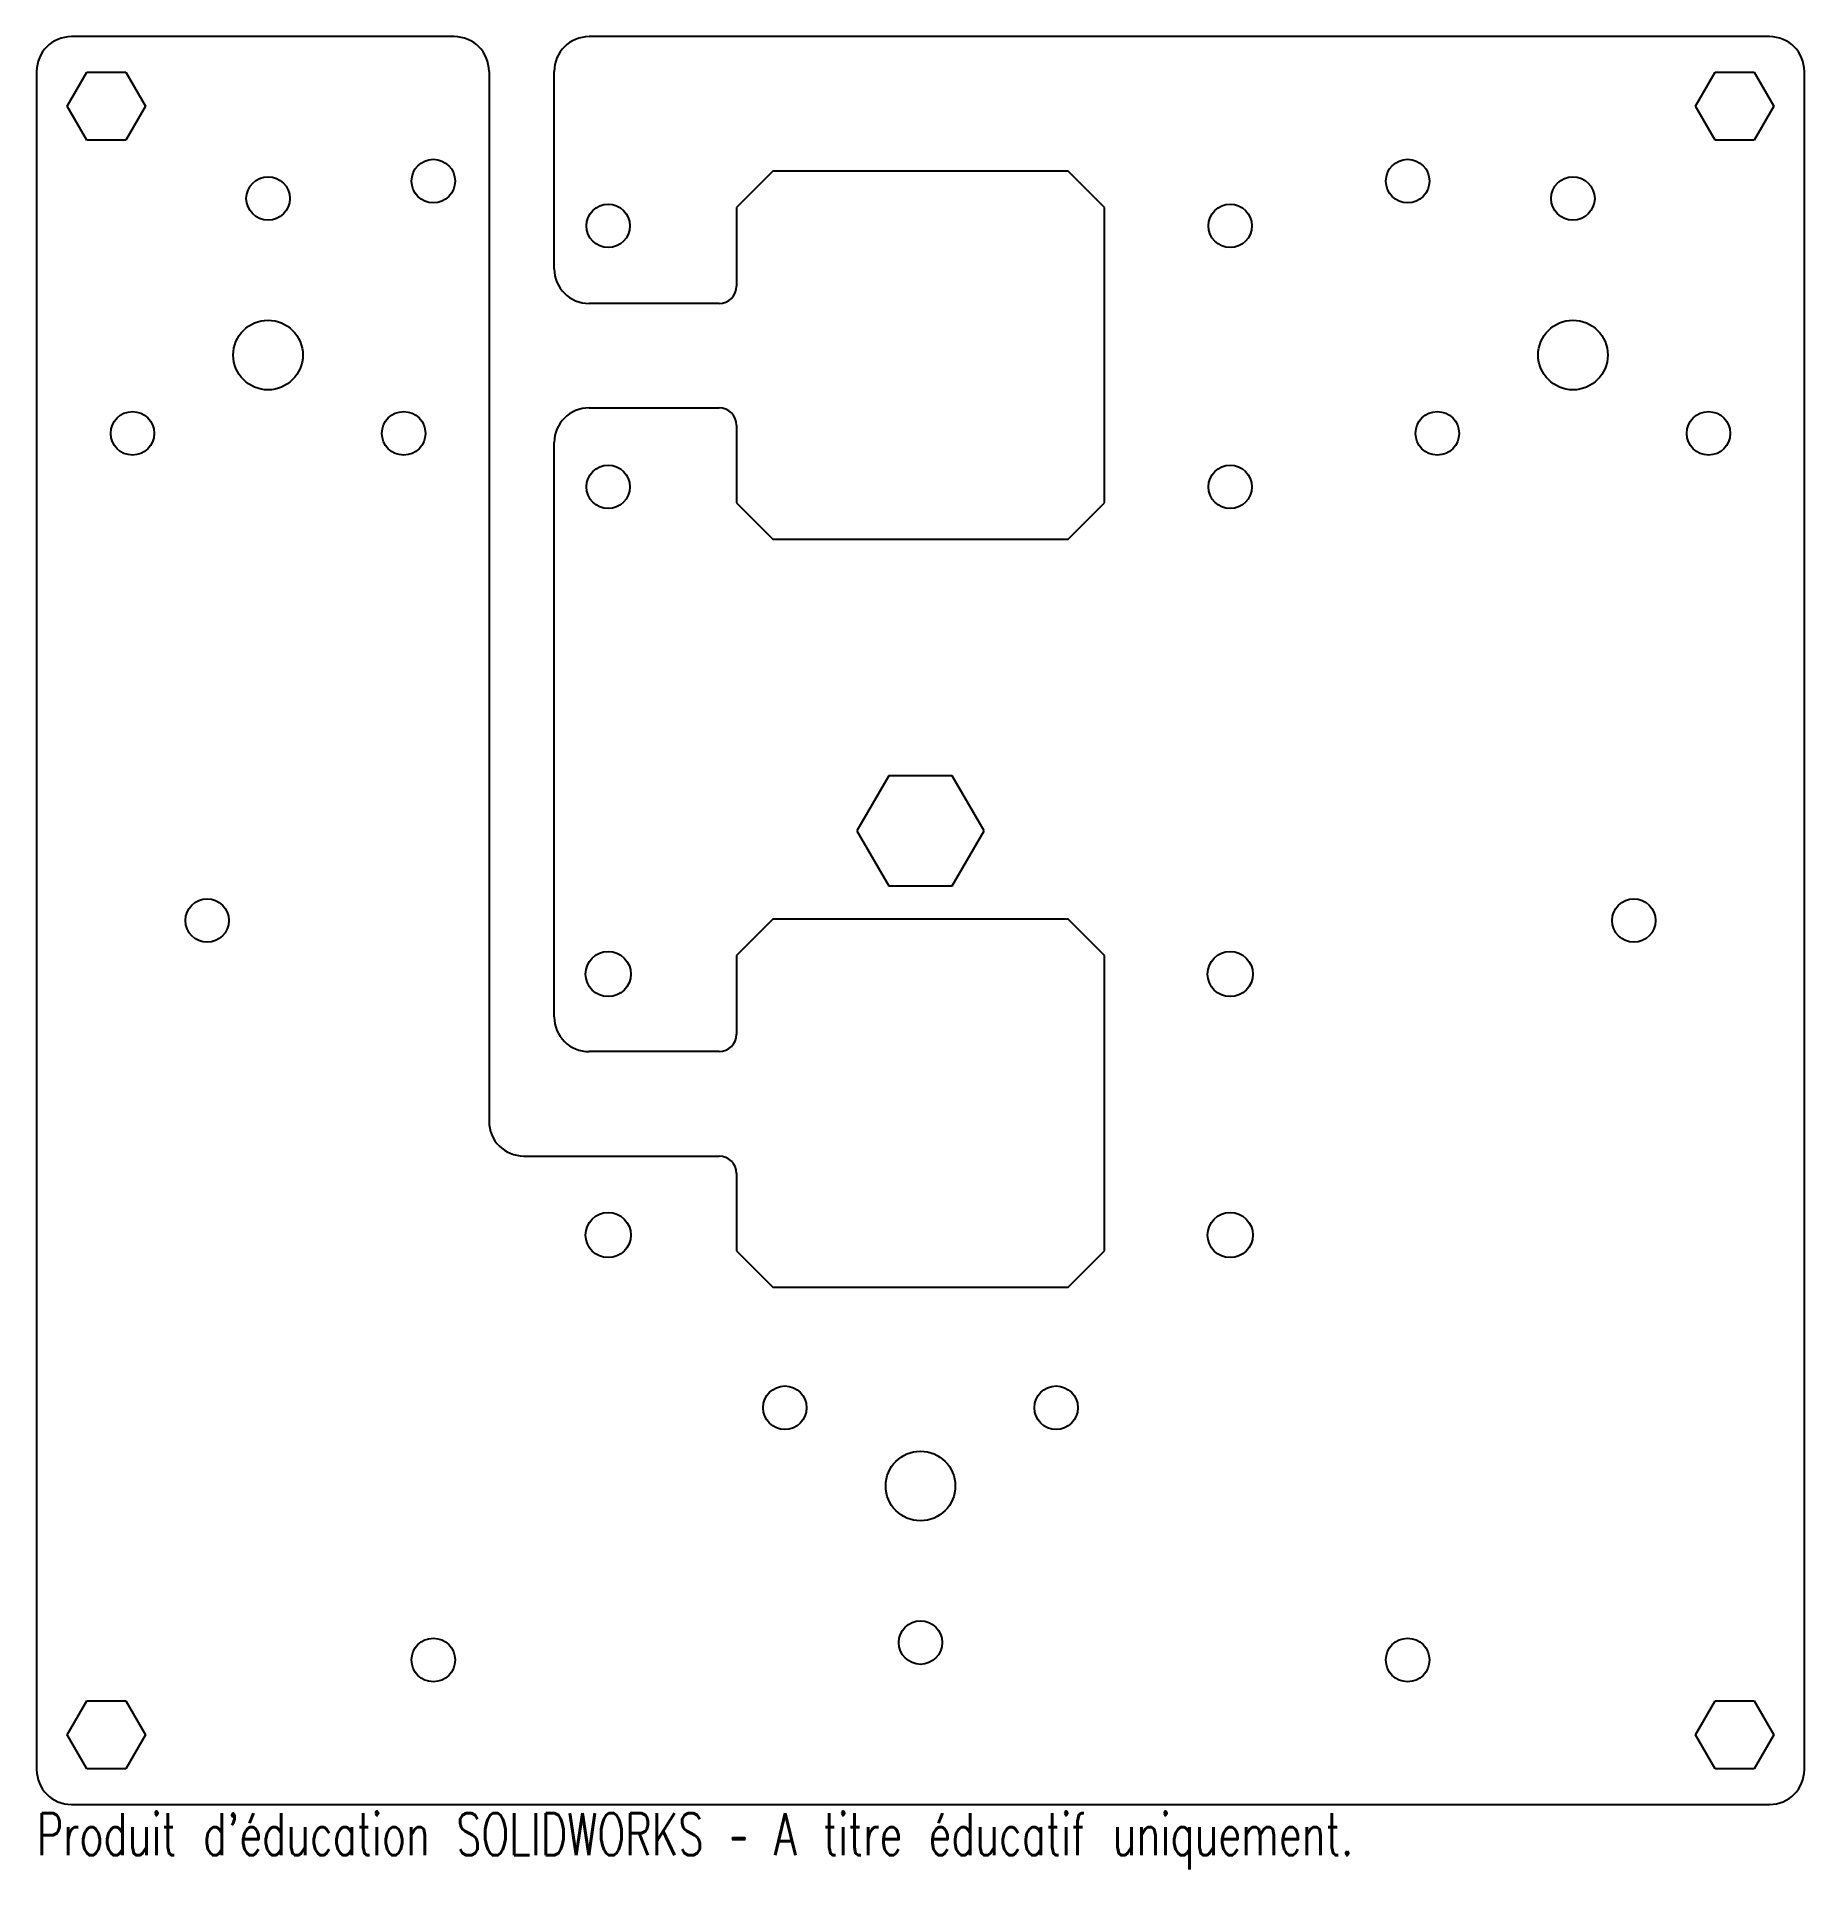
# Model space of a CAD drawing. Header units: millimetres. Extents: x -102 to 102, y -109 to 102.
import ezdxf

# ---------------------------------------------------------------- set-up
doc = ezdxf.new("R2010")
doc.units = ezdxf.units.MM
doc.styles.add('SLDTEXTSTYLE0', font='TXT', dxfattribs={"width": 0.7, "bigfont": 'bigfont'})

msp = doc.modelspace()

# ---------------------------------------------------------------- linework, layer by layer
at = {"color": 7, "linetype": 'Continuous', "lineweight": 25}
for p, q in [((-53.6, 101.6), (-97.6, 101.6)), ((97.6, 101.6), (-38.1, 101.6)), ((-101.6, 97.6), (-101.6, -97.6)), ((-98.1, 93.6), (-95.85, 97.5)), ((-95.85, 97.5), (-91.35, 97.5)), ((-91.35, 97.5), (-89.1, 93.6)), ((-49.6, 97.6), (-49.6, -23.07)), ((-42.1, 74.93), (-42.1, 97.6)), ((89.1, 93.6), (91.35, 97.5)), ((91.35, 97.5), (95.85, 97.5)), ((95.85, 97.5), (98.1, 93.6)), ((101.6, -97.6), (101.6, 97.6)), ((-95.85, 89.7), (-98.1, 93.6)), ((-89.1, 93.6), (-91.35, 89.7)), ((91.35, 89.7), (89.1, 93.6)), ((98.1, 93.6), (95.85, 89.7)), ((-91.35, 89.7), (-95.85, 89.7)), ((95.85, 89.7), (91.35, 89.7)), ((-16.98, 86.15), (-21.15, 81.98)), ((16.98, 86.15), (-16.98, 86.15)), ((21.15, 81.98), (16.98, 86.15)), ((-21.15, 81.98), (-21.15, 72.93)), ((21.15, 48.02), (21.15, 81.98)), ((-23.15, 70.93), (-38.1, 70.93)), ((-38.1, 58.93), (-23.15, 58.93)), ((-21.15, 56.93), (-21.15, 48.02)), ((-42.1, -11.07), (-42.1, 54.93)), ((-21.15, 48.02), (-16.98, 43.85)), ((16.98, 43.85), (21.15, 48.02)), ((-16.98, 43.85), (16.98, 43.85)), ((-3.65, 16.65), (-7.3, 10.32)), ((3.65, 16.65), (-3.65, 16.65)), ((7.3, 10.32), (3.65, 16.65)), ((-7.3, 10.32), (-3.65, 4)), ((3.65, 4), (7.3, 10.32)), ((-3.65, 4), (3.65, 4)), ((-16.98, 0.15), (-21.15, -4.02)), ((16.98, 0.15), (-16.98, 0.15)), ((21.15, -4.02), (16.98, 0.15)), ((-21.15, -4.02), (-21.15, -13.07)), ((21.15, -37.98), (21.15, -4.02)), ((-23.15, -15.07), (-38.1, -15.07)), ((-45.6, -27.07), (-23.15, -27.07)), ((-21.15, -29.07), (-21.15, -37.98)), ((-21.15, -37.98), (-16.98, -42.15)), ((16.98, -42.15), (21.15, -37.98)), ((-16.98, -42.15), (16.98, -42.15)), ((-98.1, -93.6), (-95.85, -89.7)), ((-95.85, -89.7), (-91.35, -89.7)), ((-91.35, -89.7), (-89.1, -93.6)), ((89.1, -93.6), (91.35, -89.7)), ((91.35, -89.7), (95.85, -89.7)), ((95.85, -89.7), (98.1, -93.6)), ((-95.85, -97.5), (-98.1, -93.6)), ((-89.1, -93.6), (-91.35, -97.5)), ((91.35, -97.5), (89.1, -93.6)), ((98.1, -93.6), (95.85, -97.5)), ((-91.35, -97.5), (-95.85, -97.5)), ((95.85, -97.5), (91.35, -97.5)), ((-97.6, -101.6), (97.6, -101.6))]:
    msp.add_line(p, q, dxfattribs=at)
for centre, radius in [((-56, 85), 2.5), ((56, 85), 2.5), ((-75, 83), 2.5), ((75, 83), 2.5), ((-35.9, 79.85), 2.5), ((35.6, 79.85), 2.5), ((-75, 65), 4), ((75, 65), 4), ((-90.59, 56), 2.5), ((-59.41, 56), 2.5), ((59.41, 56), 2.5), ((90.59, 56), 2.5), ((-35.9, 49.85), 2.5), ((35.6, 49.85), 2.5), ((-82, 0), 2.5), ((82, 0), 2.5), ((-35.9, -6.15), 2.6), ((35.6, -6.15), 2.6), ((-35.9, -36.15), 2.6), ((35.6, -36.15), 2.6), ((-15.59, -56), 2.5), ((15.59, -56), 2.5), ((0, -65), 4), ((0, -83), 2.5), ((-56, -85), 2.5), ((56, -85), 2.5)]:
    msp.add_circle(centre, radius, dxfattribs=at)
for centre, radius, start, end in [((-97.6, 97.6), 4, 90, 180), ((-53.6, 97.6), 4, 0, 90), ((-38.1, 97.6), 4, 90, 180), ((97.6, 97.6), 4, 0, 90), ((-38.1, 74.93), 4, 180, 270), ((-23.15, 72.93), 2, 270, 0), ((-38.1, 54.93), 4, 90, 180), ((-23.15, 56.93), 2, 0, 90), ((-38.1, -11.07), 4, 180, 270), ((-23.15, -13.07), 2, 270, 0), ((-45.6, -23.07), 4, 180, 270), ((-23.15, -29.07), 2, 0, 90), ((-97.6, -97.6), 4, 180, 270), ((97.6, -97.6), 4, 270, 0)]:
    msp.add_arc(centre, radius, start, end, dxfattribs=at)

# ---------------------------------------------------------------- texts
at = {"color": 7, "linetype": 'Continuous', "insert": (-101.6, -102.62), "char_height": 4.8336, "attachment_point": 1, "style": 'SLDTEXTSTYLE0'}
msp.add_mtext("Produit d'éducation SOLIDWORKS – A titre éducatif uniquement.", dxfattribs=at)

doc.saveas('drawing.dxf')
